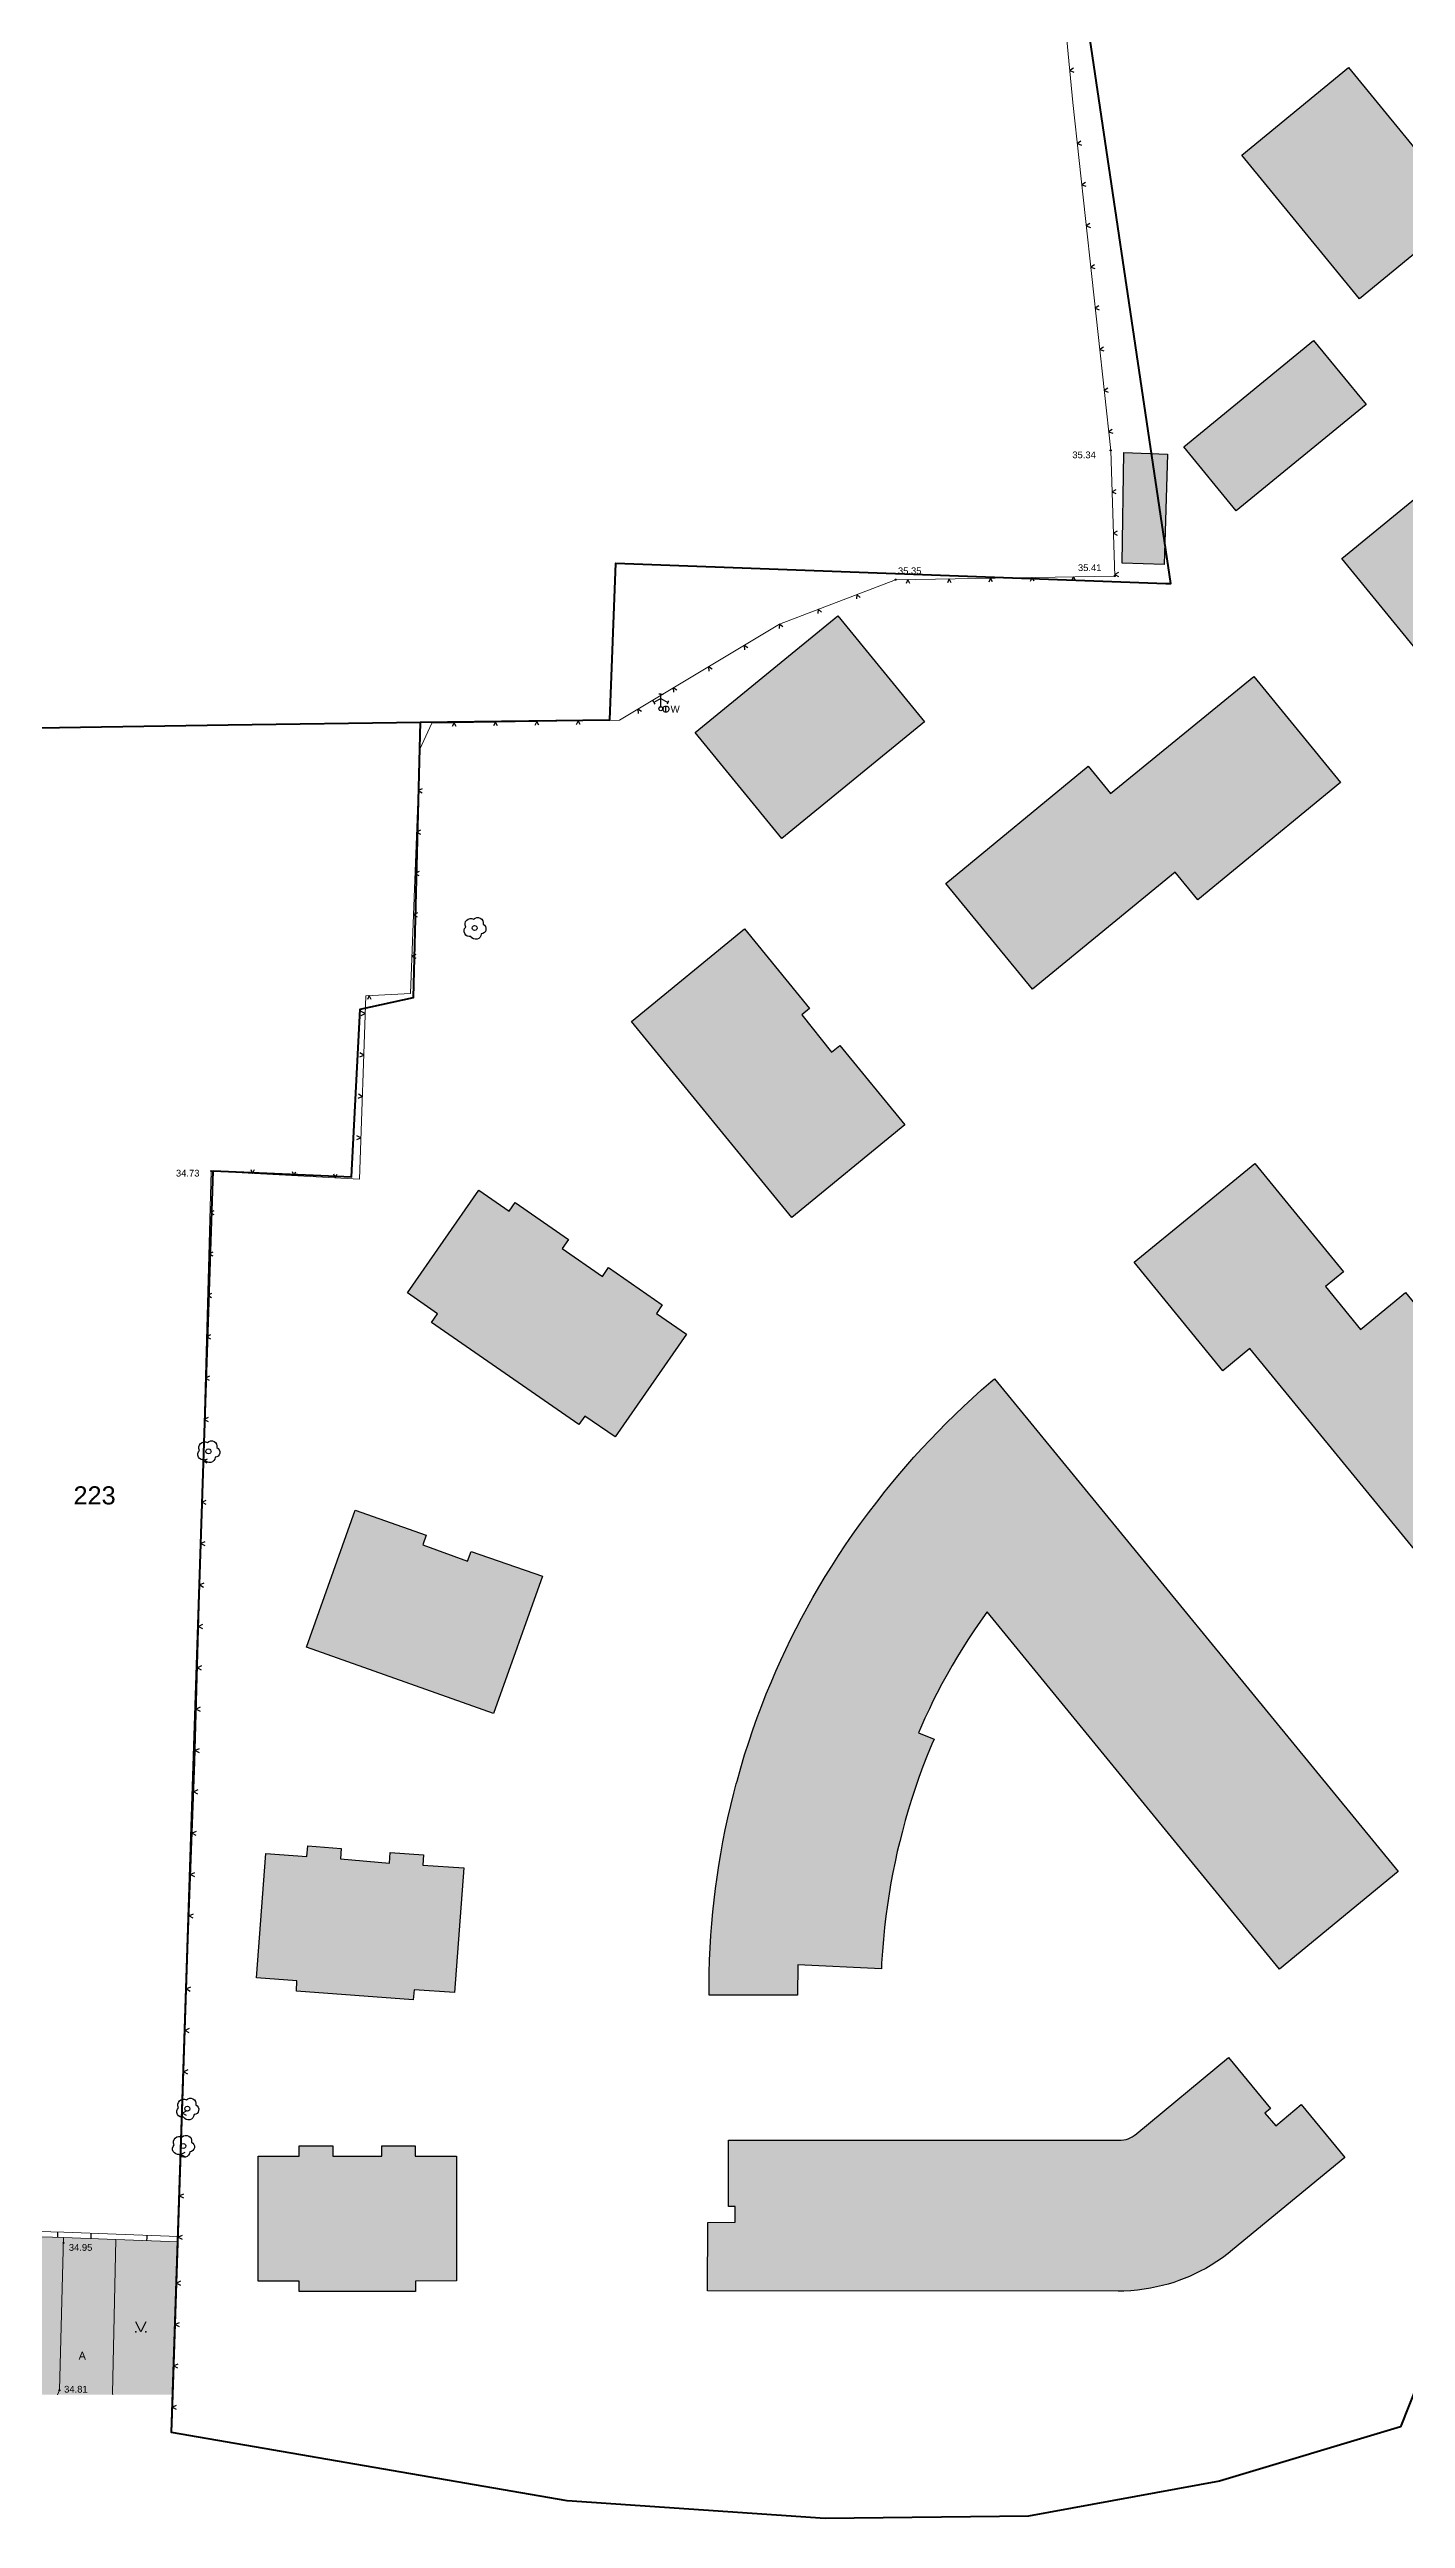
# Model space of a CAD drawing. Header units: metres. Extents: x 363857 to 365179, y 5807840 to 5809004.
# Drawn here: x 364402.5 to 364533.6, y 5807988 to 5808226.6 of the extents above; entities that cross this region are included whole.
import ezdxf

# ---------------------------------------------------------------- set-up
doc = ezdxf.new("R2010")
doc.units = ezdxf.units.M
doc.header["$LTSCALE"] = 0.5
doc.linetypes.add('LF11.26', pattern=[0])
doc.linetypes.add('LF11.35', pattern=[0])
doc.layers.get('0').update_dxf_attribs({"color": 1, "linetype": 'CONTINUOUS'})
for name, color, linetype in [('Flurstücksgrenze', 5, 'CONTINUOUS'), ('Stk.Befestigungsarten', 1, 'CONTINUOUS'), ('Stk.Bäume', 1, 'CONTINUOUS'), ('Stk.Einfriedungen', 1, 'CONTINUOUS'), ('Stk.Gebäude', 202, 'CONTINUOUS'), ('Stk.Geländehöhen', 1, 'CONTINUOUS'), ('Stk.Grünflächen', 1, 'CONTINUOUS'), ('Stk.Topografie allgemein', 1, 'CONTINUOUS'), ('Stk.Wasserversorgung', 1, 'CONTINUOUS')]:
    doc.layers.add(name, color=color, linetype=linetype)
doc.styles.add('Arial', font='Arial.ttf')
doc.styles.add('TA  11.0401.0000', font='Arial.ttf')

# ---------------------------------------------------------------- blocks, each defined once
blk = doc.blocks.new('S11..221', base_point=(0, -0.5))
at = {"color": 0, "lineweight": -2}
blk.add_lwpolyline([(0, -0.5), (0, 0), (0, 0.5)], dxfattribs=at)
blk = doc.blocks.new('S11..378')
at = {"color": 0, "lineweight": -2}
blk.add_lwpolyline([(-0.025, 0.05), (0, 0), (0.025, 0.05)], dxfattribs=at)
blk = doc.blocks.new('S11..146', base_point=(0, 0.25))
at = {"color": 0, "lineweight": -2}
blk.add_lwpolyline([(0.05, 0.35), (0, 0.25), (-0.05, 0.35)], dxfattribs=at)
for p in [(-0.05, 0.25), (0.05, 0.25)]:
    blk.add_point(p, dxfattribs=at)
blk = doc.blocks.new('Geländehöhe')
at = {"color": 0, "lineweight": -2}
for points in [[(0.0087, -0.005, -0.5773503), (-0.0087, -0.005, -0.5773503), (0, 0.01, -0.5773503)], [(0.0043, -0.0025, -0.5773503), (-0.0043, -0.0025, -0.5773503), (0, 0.005, -0.5773503)]]:
    blk.add_lwpolyline(points, format="xyb", close=True, dxfattribs=at)
blk = doc.blocks.new('S11..60')
at = {"color": 0, "lineweight": -2}
for points in [[(0.165, 0.075, -0.7675055), (0.13, -0.115, -0.7475991), (-0.075, -0.165, -0.7388858), (-0.175, 0.02, -0.7315501), (-0.02, 0.175, -0.7388858)], [(0.0433, -0.025, -0.5773503), (-0.0433, -0.025, -0.5773503), (0, 0.05, -0.5773503)]]:
    blk.add_lwpolyline(points, format="xyb", close=True, dxfattribs=at)
blk = doc.blocks.new('S11..320')
at = {"color": 0, "lineweight": -2}
for points in [[(0, 0.125), (-0.085, 0.075), (-0.095, 0.095)], [(-0.085, 0.075), (-0.075, 0.055)], [(0, 0.025), (0, 0.125), (0, 0.175), (-0.025, 0.175)], [(0, 0.175), (0.025, 0.175)], [(0, 0.125), (0.085, 0.075), (0.075, 0.055)], [(0.085, 0.075), (0.095, 0.095)]]:
    blk.add_lwpolyline(points, dxfattribs=at)
blk.add_lwpolyline([(0.0216, -0.0125, -0.5773503), (-0.0216, -0.0125, -0.5773503), (0, 0.025, -0.5773503)], format="xyb", close=True, dxfattribs=at)
blk = doc.blocks.new('Wasserschieber')
at = {"color": 0, "lineweight": -2}
blk.add_lwpolyline([(0.0346, -0.02, -0.5773503), (-0.0346, -0.02, -0.5773503), (0, 0.04, -0.5773503)], format="xyb", close=True, dxfattribs=at)
blk.add_lwpolyline([(0, -0.04), (0, 0.04)], dxfattribs=at)
at = {"color": 0, "lineweight": -2, "insert": (0.0605, -0.0445), "char_height": 0.09, "attachment_point": 7, "line_spacing_factor": 0.84, "style": 'Arial'}
blk.add_mtext('W', dxfattribs=at)

msp = doc.modelspace()

# ---------------------------------------------------------------- hatches: boundary and pattern name
at = {"layer": 'Stk.Befestigungsarten', "lineweight": 18}
msp.add_hatch(color=9, dxfattribs=at).paths.add_polyline_path([(364403.443, 5808000.435), (364403.8472, 5808015.199), (364408.9049, 5808015.0091), (364408.567, 5808000.111), (364408.5893, 5808000), (364403.2575, 5808000)], flags=0)
at = {"layer": 'Stk.Gebäude', "lineweight": 18, "true_color": 0xffffff}
for points in [[(364528.05, 5808224.854), (364539.436, 5808210.976), (364529.114, 5808202.517), (364517.736, 5808216.396)], [(364512.122, 5808188.21), (364524.667, 5808198.489), (364529.767, 5808192.31), (364517.178, 5808182.022)], [(364527.415, 5808177.438), (364555.03, 5808200.043), (364563.432, 5808189.808), (364535.79, 5808167.175)], [(364506.174, 5808176.956), (364506.315, 5808187.679), (364510.558, 5808187.519), (364510.218, 5808176.85)], [(364464.892, 5808160.612), (364478.684, 5808171.878), (364487.068, 5808161.632), (364473.283, 5808150.355)], [(364489.11, 5808146.034), (364502.891, 5808157.344), (364505.056, 5808154.72), (364518.885, 5808166.02), (364527.262, 5808155.782), (364513.491, 5808144.446), (364511.285, 5808147.123), (364497.497, 5808135.801)], [(364469.664, 5808141.636), (364475.955, 5808133.94), (364475.216, 5808133.322), (364478.082, 5808129.73), (364478.888, 5808130.372), (364485.175, 5808122.7), (364474.242, 5808113.738), (364458.747, 5808132.671)], [(364519.001, 5808118.95), (364527.557, 5808108.508), (364525.808, 5808107.084), (364529.2, 5808102.94), (364533.55, 5808106.5), (364568.421, 5808063.92), (364556.798, 5808054.389), (364518.52, 5808101.105), (364515.898, 5808098.932), (364507.344, 5808109.418)], [(364447.478, 5808115.184), (364452.649, 5808111.617), (364452.051, 5808110.744), (364455.926, 5808108.056), (364456.502, 5808108.915), (364461.717, 5808105.302), (364461.143, 5808104.486), (364464.062, 5808102.468), (364457.176, 5808092.54), (364454.24, 5808094.558), (364453.661, 5808093.733), (364439.413, 5808103.618), (364439.98, 5808104.439), (364437.079, 5808106.472), (364443.97, 5808116.404), (364446.898, 5808114.365)], [(364466.231, 5808038.593), (364466.2307, 5808039.5306), (364466.2479, 5808040.7652), (364466.2842, 5808041.9819), (364466.3389, 5808043.1804), (364466.4111, 5808044.3609), (364466.5001, 5808045.5232), (364466.605, 5808046.6675), (364466.7252, 5808047.7937), (364466.86, 5808048.9019), (364467.0108, 5808050.008), (364467.1803, 5808051.1278), (364467.369, 5808052.2613), (364467.5779, 5808053.4081), (364467.8075, 5808054.5683), (364468.0587, 5808055.7415), (364468.3322, 5808056.9276), (364468.6289, 5808058.1262), (364468.867, 5808059.033), (364468.9376, 5808059.2933), (364469.2977, 5808060.5692), (364469.6743, 5808061.8208), (364470.0664, 5808063.0483), (364470.4731, 5808064.2518), (364470.8934, 5808065.4315), (364471.3266, 5808066.5875), (364471.7717, 5808067.72), (364472.228, 5808068.8294), (364472.6947, 5808069.9158), (364473.1711, 5808070.9794), (364473.6563, 5808072.0206), (364474.1499, 5808073.0397), (364474.651, 5808074.037), (364475.1666, 5808075.0268), (364475.7043, 5808076.0233), (364476.2648, 5808077.026), (364476.8487, 5808078.0347), (364477.4567, 5808079.0487), (364478.0894, 5808080.0678), (364478.7475, 5808081.0914), (364479.4315, 5808082.1191), (364480.1423, 5808083.1501), (364480.8804, 5808084.1841), (364481.6465, 5808085.2202), (364482.4412, 5808086.258), (364483.2652, 5808087.2965), (364483.435, 5808087.506), (364483.718, 5808087.8557), (364484.4889, 5808088.7882), (364485.2629, 5808089.6957), (364486.0394, 5808090.5787), (364486.8178, 5808091.4376), (364487.5975, 5808092.2729), (364488.3781, 5808093.0851), (364489.1702, 5808093.8859), (364489.9855, 5808094.6866), (364490.8244, 5808095.4865), (364491.6873, 5808096.2852), (364492.5749, 5808097.082), (364493.4875, 5808097.8763), (364493.83, 5808098.168), (364532.852, 5808050.546), (364521.368, 5808041.119), (364493.108, 5808075.644), (364493.0936, 5808075.6241), (364492.4777, 5808074.7572), (364491.8865, 5808073.8938), (364491.3192, 5808073.0344), (364490.7753, 5808072.1797), (364490.254, 5808071.33), (364489.7466, 5808070.4718), (364489.2454, 5808069.5914), (364488.751, 5808068.6882), (364488.2642, 5808067.7618), (364487.7858, 5808066.812), (364487.775, 5808066.79), (364487.5298, 5808066.2864), (364487.1069, 5808065.3888), (364486.6988, 5808064.4845), (364486.475, 5808063.971), (364487.981, 5808063.342), (364487.7717, 5808062.8495), (364487.3286, 5808061.7666), (364486.912, 5808060.6928), (364486.521, 5808059.6285), (364486.1549, 5808058.5741), (364485.8126, 5808057.5302), (364485.4935, 5808056.4971), (364485.1967, 5808055.475), (364484.9214, 5808054.4643), (364484.6667, 5808053.4652), (364484.432, 5808052.478), (364484.2131, 5808051.4871), (364484.007, 5808050.4768), (364483.8145, 5808049.4471), (364483.6364, 5808048.3979), (364483.4734, 5808047.3289), (364483.3267, 5808046.2402), (364483.1969, 5808045.1316), (364483.0851, 5808044.0033), (364482.9922, 5808042.8552), (364482.9192, 5808041.6874), (364482.893, 5808041.153), (364474.804, 5808041.545), (364474.777, 5808038.596)], [(364432.032, 5808085.47), (364438.878, 5808083.054), (364438.556, 5808082.111), (364442.896, 5808080.546), (364443.244, 5808081.484), (364450.121, 5808079.085), (364445.385, 5808065.82), (364427.32, 5808072.222)], [(364430.597, 5808051.767), (364435.355, 5808051.372), (364435.415, 5808052.404), (364438.641, 5808052.173), (364438.565, 5808051.178), (364442.543, 5808050.906), (364441.633, 5808038.852), (364437.716, 5808039.132), (364437.642, 5808038.142), (364426.342, 5808038.985), (364426.403, 5808039.985), (364422.496, 5808040.276), (364423.406, 5808052.293), (364427.362, 5808052.016), (364427.446, 5808053.027), (364430.682, 5808052.764)], [(364505.778, 5808010.006), (364466.099, 5808010.034), (364466.128, 5808016.636), (364468.77, 5808016.676), (364468.754, 5808018.187), (364468.104, 5808018.188), (364468.124, 5808024.592), (364505.778, 5808024.61), (364505.8199, 5808024.6075), (364506.0818, 5808024.6083), (364506.3228, 5808024.6338), (364506.5422, 5808024.6784), (364506.7402, 5808024.7371), (364506.9326, 5808024.8122), (364507.1332, 5808024.9116), (364507.3391, 5808025.0392), (364507.5464, 5808025.1993), (364507.578, 5808025.227), (364516.45, 5808032.572), (364520.508, 5808027.666), (364519.944, 5808027.192), (364521.008, 5808025.979), (364523.478, 5808028.043), (364527.696, 5808022.924), (364516.842, 5808013.987), (364516.4193, 5808013.6491), (364515.873, 5808013.243), (364515.3277, 5808012.8694), (364514.785, 5808012.5267), (364514.2465, 5808012.2134), (364513.7135, 5808011.9279), (364513.187, 5808011.6687), (364512.6681, 5808011.4343), (364512.1577, 5808011.2233), (364511.6563, 5808011.0341), (364511.1493, 5808010.8605), (364510.6214, 5808010.6979), (364510.0722, 5808010.5479), (364509.5013, 5808010.4123), (364508.9085, 5808010.2927), (364508.2938, 5808010.191), (364507.6572, 5808010.1094), (364506.9988, 5808010.05), (364506.3191, 5808010.0149)], [(364429.866, 5808023.067), (364434.602, 5808023.066), (364434.611, 5808024.049), (364437.835, 5808024.056), (364437.84, 5808023.058), (364441.822, 5808023.06), (364441.826, 5808010.992), (364437.844, 5808010.983), (364437.844, 5808009.976), (364426.609, 5808009.965), (364426.606, 5808010.986), (364422.638, 5808010.966), (364422.648, 5808023.042), (364426.609, 5808023.044), (364426.61, 5808024.052), (364429.858, 5808024.059)]]:
    msp.add_hatch(color=7, dxfattribs=at).paths.add_polyline_path(points, flags=0)
at = {"layer": 'Stk.Gebäude', "lineweight": 18, "true_color": 0xb3b3b3}
for points in [[(364528.05, 5808224.854), (364539.436, 5808210.976), (364529.114, 5808202.517), (364517.736, 5808216.396)], [(364527.415, 5808177.438), (364555.03, 5808200.043), (364563.432, 5808189.808), (364535.79, 5808167.175)], [(364464.892, 5808160.612), (364478.684, 5808171.878), (364487.068, 5808161.632), (364473.283, 5808150.355)], [(364489.11, 5808146.034), (364502.891, 5808157.344), (364505.056, 5808154.72), (364518.885, 5808166.02), (364527.262, 5808155.782), (364513.491, 5808144.446), (364511.285, 5808147.123), (364497.497, 5808135.801)], [(364469.664, 5808141.636), (364475.955, 5808133.94), (364475.216, 5808133.322), (364478.082, 5808129.73), (364478.888, 5808130.372), (364485.175, 5808122.7), (364474.242, 5808113.738), (364458.747, 5808132.671)], [(364519.001, 5808118.95), (364527.557, 5808108.508), (364525.808, 5808107.084), (364529.2, 5808102.94), (364533.55, 5808106.5), (364568.421, 5808063.92), (364556.798, 5808054.389), (364518.52, 5808101.105), (364515.898, 5808098.932), (364507.344, 5808109.418)], [(364447.478, 5808115.184), (364452.649, 5808111.617), (364452.051, 5808110.744), (364455.926, 5808108.056), (364456.502, 5808108.915), (364461.717, 5808105.302), (364461.143, 5808104.486), (364464.062, 5808102.468), (364457.176, 5808092.54), (364454.24, 5808094.558), (364453.661, 5808093.733), (364439.413, 5808103.618), (364439.98, 5808104.439), (364437.079, 5808106.472), (364443.97, 5808116.404), (364446.898, 5808114.365)], [(364466.231, 5808038.593), (364466.2307, 5808039.5306), (364466.2479, 5808040.7652), (364466.2842, 5808041.9819), (364466.3389, 5808043.1804), (364466.4111, 5808044.3609), (364466.5001, 5808045.5232), (364466.605, 5808046.6675), (364466.7252, 5808047.7937), (364466.86, 5808048.9019), (364467.0108, 5808050.008), (364467.1803, 5808051.1278), (364467.369, 5808052.2613), (364467.5779, 5808053.4081), (364467.8075, 5808054.5683), (364468.0587, 5808055.7415), (364468.3322, 5808056.9276), (364468.6289, 5808058.1262), (364468.867, 5808059.033), (364468.9376, 5808059.2933), (364469.2977, 5808060.5692), (364469.6743, 5808061.8208), (364470.0664, 5808063.0483), (364470.4731, 5808064.2518), (364470.8934, 5808065.4315), (364471.3266, 5808066.5875), (364471.7717, 5808067.72), (364472.228, 5808068.8294), (364472.6947, 5808069.9158), (364473.1711, 5808070.9794), (364473.6563, 5808072.0206), (364474.1499, 5808073.0397), (364474.651, 5808074.037), (364475.1666, 5808075.0268), (364475.7043, 5808076.0233), (364476.2648, 5808077.026), (364476.8487, 5808078.0347), (364477.4567, 5808079.0487), (364478.0894, 5808080.0678), (364478.7475, 5808081.0914), (364479.4315, 5808082.1191), (364480.1423, 5808083.1501), (364480.8804, 5808084.1841), (364481.6465, 5808085.2202), (364482.4412, 5808086.258), (364483.2652, 5808087.2965), (364483.435, 5808087.506), (364483.718, 5808087.8557), (364484.4889, 5808088.7882), (364485.2629, 5808089.6957), (364486.0394, 5808090.5787), (364486.8178, 5808091.4376), (364487.5975, 5808092.2729), (364488.3781, 5808093.0851), (364489.1702, 5808093.8859), (364489.9855, 5808094.6866), (364490.8244, 5808095.4865), (364491.6873, 5808096.2852), (364492.5749, 5808097.082), (364493.4875, 5808097.8763), (364493.83, 5808098.168), (364532.852, 5808050.546), (364521.368, 5808041.119), (364493.108, 5808075.644), (364493.0936, 5808075.6241), (364492.4777, 5808074.7572), (364491.8865, 5808073.8938), (364491.3192, 5808073.0344), (364490.7753, 5808072.1797), (364490.254, 5808071.33), (364489.7466, 5808070.4718), (364489.2454, 5808069.5914), (364488.751, 5808068.6882), (364488.2642, 5808067.7618), (364487.7858, 5808066.812), (364487.775, 5808066.79), (364487.5298, 5808066.2864), (364487.1069, 5808065.3888), (364486.6988, 5808064.4845), (364486.475, 5808063.971), (364487.981, 5808063.342), (364487.7717, 5808062.8495), (364487.3286, 5808061.7666), (364486.912, 5808060.6928), (364486.521, 5808059.6285), (364486.1549, 5808058.5741), (364485.8126, 5808057.5302), (364485.4935, 5808056.4971), (364485.1967, 5808055.475), (364484.9214, 5808054.4643), (364484.6667, 5808053.4652), (364484.432, 5808052.478), (364484.2131, 5808051.4871), (364484.007, 5808050.4768), (364483.8145, 5808049.4471), (364483.6364, 5808048.3979), (364483.4734, 5808047.3289), (364483.3267, 5808046.2402), (364483.1969, 5808045.1316), (364483.0851, 5808044.0033), (364482.9922, 5808042.8552), (364482.9192, 5808041.6874), (364482.893, 5808041.153), (364474.804, 5808041.545), (364474.777, 5808038.596)], [(364432.032, 5808085.47), (364438.878, 5808083.054), (364438.556, 5808082.111), (364442.896, 5808080.546), (364443.244, 5808081.484), (364450.121, 5808079.085), (364445.385, 5808065.82), (364427.32, 5808072.222)], [(364430.597, 5808051.767), (364435.355, 5808051.372), (364435.415, 5808052.404), (364438.641, 5808052.173), (364438.565, 5808051.178), (364442.543, 5808050.906), (364441.633, 5808038.852), (364437.716, 5808039.132), (364437.642, 5808038.142), (364426.342, 5808038.985), (364426.403, 5808039.985), (364422.496, 5808040.276), (364423.406, 5808052.293), (364427.362, 5808052.016), (364427.446, 5808053.027), (364430.682, 5808052.764)], [(364505.778, 5808010.006), (364466.099, 5808010.034), (364466.128, 5808016.636), (364468.77, 5808016.676), (364468.754, 5808018.187), (364468.104, 5808018.188), (364468.124, 5808024.592), (364505.778, 5808024.61), (364505.8199, 5808024.6075), (364506.0818, 5808024.6083), (364506.3228, 5808024.6338), (364506.5422, 5808024.6784), (364506.7402, 5808024.7371), (364506.9326, 5808024.8122), (364507.1332, 5808024.9116), (364507.3391, 5808025.0392), (364507.5464, 5808025.1993), (364507.578, 5808025.227), (364516.45, 5808032.572), (364520.508, 5808027.666), (364519.944, 5808027.192), (364521.008, 5808025.979), (364523.478, 5808028.043), (364527.696, 5808022.924), (364516.842, 5808013.987), (364516.4193, 5808013.6491), (364515.873, 5808013.243), (364515.3277, 5808012.8694), (364514.785, 5808012.5267), (364514.2465, 5808012.2134), (364513.7135, 5808011.9279), (364513.187, 5808011.6687), (364512.6681, 5808011.4343), (364512.1577, 5808011.2233), (364511.6563, 5808011.0341), (364511.1493, 5808010.8605), (364510.6214, 5808010.6979), (364510.0722, 5808010.5479), (364509.5013, 5808010.4123), (364508.9085, 5808010.2927), (364508.2938, 5808010.191), (364507.6572, 5808010.1094), (364506.9988, 5808010.05), (364506.3191, 5808010.0149)], [(364429.866, 5808023.067), (364434.602, 5808023.066), (364434.611, 5808024.049), (364437.835, 5808024.056), (364437.84, 5808023.058), (364441.822, 5808023.06), (364441.826, 5808010.992), (364437.844, 5808010.983), (364437.844, 5808009.976), (364426.609, 5808009.965), (364426.606, 5808010.986), (364422.638, 5808010.966), (364422.648, 5808023.042), (364426.609, 5808023.044), (364426.61, 5808024.052), (364429.858, 5808024.059)]]:
    msp.add_hatch(color=253, dxfattribs=at).paths.add_polyline_path(points, flags=0)
at = {"layer": 'Stk.Gebäude', "lineweight": 18, "true_color": 0xcccccc}
for points in [[(364512.122, 5808188.21), (364524.667, 5808198.489), (364529.767, 5808192.31), (364517.178, 5808182.022)], [(364506.174, 5808176.956), (364506.315, 5808187.679), (364510.558, 5808187.519), (364510.218, 5808176.85)]]:
    msp.add_hatch(color=254, dxfattribs=at).paths.add_polyline_path(points, flags=0)
at = {"layer": 'Stk.Grünflächen', "lineweight": 18, "true_color": 0xe0ffd9}
for points in [[(364364.2948, 5808016.3259), (364403.8472, 5808015.199), (364403.443, 5808000.435), (364403.2575, 5808000), (364386.6185, 5808000), (364379.3545, 5808002.1852), (364366.8482, 5808005.8354), (364343.652, 5808011.9907), (364342.7427, 5808016.8175)], [(364408.5893, 5808000), (364408.567, 5808000.111), (364408.9049, 5808015.0091), (364414.9058, 5808014.7837), (364414.8935, 5808014.4147), (364414.3965, 5808000)]]:
    msp.add_hatch(color=254, dxfattribs=at).paths.add_polyline_path(points, flags=0)

# ---------------------------------------------------------------- linework, layer by layer
at = {"layer": 'Flurstücksgrenze', "color": 7, "linetype": 'Continuous', "lineweight": 40}
for p, q in [((364372.987, 5808160.622), (364419.746, 5808161.358)), ((364419.746, 5808161.358), (364438.352, 5808161.594))]:
    msp.add_line(p, q, dxfattribs=at)
for points in [[(364414.27, 5807996.344), (364417.152, 5808083.186), (364418.316, 5808118.266), (364431.662, 5808117.689), (364432.509, 5808133.884), (364437.676, 5808134.993), (364438.352, 5808161.594), (364456.636, 5808161.827), (364457.211, 5808176.971), (364510.391, 5808175.017), (364510.864, 5808175), (364501.24, 5808239.91)], [(364414.3913, 5808000), (364417.152, 5808083.186), (364418.316, 5808118.266), (364431.662, 5808117.689), (364432.509, 5808133.884), (364437.676, 5808134.993), (364438.352, 5808161.594), (364456.636, 5808161.827), (364457.211, 5808176.971), (364510.391, 5808175.017), (364510.864, 5808175), (364501.24, 5808239.91)], [(364749.422, 5808182.229), (364672.155, 5808121.079), (364631.169, 5808088.601), (364594.408, 5808058.752), (364551.849, 5808024.208), (364546.292, 5808036.157), (364535.804, 5808035.578), (364536.005, 5808033.297), (364536.226, 5808030.777), (364537.535, 5808015.867), (364538.088, 5808009.562), (364533.062, 5807996.915), (364515.592, 5807991.657), (364497.124, 5807988.278), (364477.474, 5807988.032), (364452.528, 5807989.749), (364414.27, 5807996.344), (364414.3913, 5808000)]]:
    msp.add_lwpolyline(points, dxfattribs=at)
at = {"layer": 'Stk.Einfriedungen', "color": 7, "linetype": 'LF11.26', "lineweight": 18}
for p, q in [((364498.07, 5808256.434, 35.802), (364501.404, 5808221.483, 35.441)), ((364501.404, 5808221.483, 35.441), (364505.059, 5808187.863, 35.338)), ((364505.059, 5808187.863, 35.338), (364505.453, 5808175.726, 35.41)), ((364484.267, 5808175.372, 35.348), (364473.056, 5808171.087, 35.25)), ((364505.453, 5808175.726, 35.41), (364484.267, 5808175.372, 35.348)), ((364473.056, 5808171.087, 35.25), (364457.587, 5808161.803, 35.13)), ((364439.451, 5808161.522, 35.18), (364438.277, 5808158.988, 35.237)), ((364457.587, 5808161.803, 35.13), (364439.451, 5808161.522, 35.18)), ((364438.277, 5808158.988, 35.237), (364437.375, 5808135.396, 34.882)), ((364432.432, 5808117.456, 34.684), (364433.049, 5808135.174, 34.935)), ((364437.375, 5808135.396, 34.882), (364433.049, 5808135.174, 34.935)), ((364418.106, 5808118.226, 34.729), (364416.5323, 5808061.1401)), ((364418.106, 5808118.226, 34.729), (364432.432, 5808117.456, 34.684)), ((364416.5323, 5808061.1401), (364415.857, 5808043.205, 34.822)), ((364415.857, 5808043.205, 34.822), (364414.9058, 5808014.7837))]:
    msp.add_line(p, q, dxfattribs=at)
at = {"layer": 'Stk.Einfriedungen', "color": 7, "linetype": 'LF11.35', "lineweight": 18}
for p, q in [((364364.2948, 5808016.3259, 36.492), (364403.8472, 5808015.199)), ((364403.8472, 5808015.199), (364408.9049, 5808015.0091)), ((364408.9049, 5808015.0091), (364414.9058, 5808014.7837))]:
    msp.add_line(p, q, dxfattribs=at)
at = {"layer": 'Stk.Einfriedungen', "color": 7, "linetype": 'Continuous', "lineweight": 18}
for p, q in [((364364.309, 5808016.8257, 36.492), (364403.8637, 5808015.6987)), ((364403.8637, 5808015.6987), (364408.9237, 5808015.5087)), ((364408.9237, 5808015.5088), (364414.9246, 5808015.2834))]:
    msp.add_line(p, q, dxfattribs=at)
at = {"layer": 'Stk.Einfriedungen', "color": 7, "linetype": 'LF11.26', "lineweight": 18}
msp.add_lwpolyline([(364414.9058, 5808014.7837), (364414.8935, 5808014.4147), (364414.3965, 5808000)], dxfattribs=at)
at = {"layer": 'Stk.Gebäude', "color": 7, "linetype": 'Continuous', "lineweight": 25}
for points in [[(364528.05, 5808224.854), (364539.436, 5808210.976), (364529.114, 5808202.517), (364517.736, 5808216.396), (364528.05, 5808224.854)], [(364512.122, 5808188.21), (364524.667, 5808198.489), (364529.767, 5808192.31), (364517.178, 5808182.022), (364512.122, 5808188.21)], [(364527.415, 5808177.438), (364555.03, 5808200.043), (364563.432, 5808189.808), (364535.79, 5808167.175), (364527.415, 5808177.438)], [(364506.174, 5808176.956), (364506.315, 5808187.679), (364510.558, 5808187.519), (364510.218, 5808176.85), (364506.174, 5808176.956)], [(364464.892, 5808160.612), (364478.684, 5808171.878), (364487.068, 5808161.632), (364473.283, 5808150.355), (364464.892, 5808160.612)], [(364489.11, 5808146.034), (364502.891, 5808157.344), (364505.056, 5808154.72), (364518.885, 5808166.02), (364527.262, 5808155.782), (364513.491, 5808144.446), (364511.285, 5808147.123), (364497.497, 5808135.801), (364489.11, 5808146.034)], [(364469.664, 5808141.636), (364475.955, 5808133.94), (364475.216, 5808133.322), (364478.082, 5808129.73), (364478.888, 5808130.372), (364485.175, 5808122.7), (364474.242, 5808113.738), (364458.747, 5808132.671), (364469.664, 5808141.636)], [(364519.001, 5808118.95), (364527.557, 5808108.508), (364525.808, 5808107.084), (364529.2, 5808102.94), (364533.55, 5808106.5), (364568.421, 5808063.92), (364556.798, 5808054.389), (364518.52, 5808101.105), (364515.898, 5808098.932), (364507.344, 5808109.418), (364519.001, 5808118.95)], [(364447.478, 5808115.184), (364452.649, 5808111.617), (364452.051, 5808110.744), (364455.926, 5808108.056), (364456.502, 5808108.915), (364461.717, 5808105.302), (364461.143, 5808104.486), (364464.062, 5808102.468), (364457.176, 5808092.54), (364454.24, 5808094.558), (364453.661, 5808093.733), (364439.413, 5808103.618), (364439.98, 5808104.439), (364437.079, 5808106.472), (364443.97, 5808116.404), (364446.898, 5808114.365), (364447.478, 5808115.184)], [(364466.231, 5808038.593), (364466.2307, 5808039.5306), (364466.2479, 5808040.7652), (364466.2842, 5808041.9819), (364466.3389, 5808043.1804), (364466.4111, 5808044.3609), (364466.5001, 5808045.5232), (364466.605, 5808046.6675), (364466.7252, 5808047.7937), (364466.86, 5808048.9019), (364467.0108, 5808050.008), (364467.1803, 5808051.1278), (364467.369, 5808052.2613), (364467.5779, 5808053.4081), (364467.8075, 5808054.5683), (364468.0587, 5808055.7415), (364468.3322, 5808056.9276), (364468.6289, 5808058.1262), (364468.867, 5808059.033), (364468.9376, 5808059.2933), (364469.2977, 5808060.5692), (364469.6743, 5808061.8208), (364470.0664, 5808063.0483), (364470.4731, 5808064.2518), (364470.8934, 5808065.4315), (364471.3266, 5808066.5875), (364471.7717, 5808067.72), (364472.228, 5808068.8294), (364472.6947, 5808069.9158), (364473.1711, 5808070.9794), (364473.6563, 5808072.0206), (364474.1499, 5808073.0397), (364474.651, 5808074.037), (364475.1666, 5808075.0268), (364475.7043, 5808076.0233), (364476.2648, 5808077.026), (364476.8487, 5808078.0347), (364477.4567, 5808079.0487), (364478.0894, 5808080.0678), (364478.7475, 5808081.0914), (364479.4315, 5808082.1191), (364480.1423, 5808083.1501), (364480.8804, 5808084.1841), (364481.6465, 5808085.2202), (364482.4412, 5808086.258), (364483.2652, 5808087.2965), (364483.435, 5808087.506), (364483.718, 5808087.8557), (364484.4889, 5808088.7882), (364485.2629, 5808089.6957), (364486.0394, 5808090.5787), (364486.8178, 5808091.4376), (364487.5975, 5808092.2729), (364488.3781, 5808093.0851), (364489.1702, 5808093.8859), (364489.9855, 5808094.6866), (364490.8244, 5808095.4865), (364491.6873, 5808096.2852), (364492.5749, 5808097.082), (364493.4875, 5808097.8763), (364493.83, 5808098.168), (364532.852, 5808050.546), (364521.368, 5808041.119), (364493.108, 5808075.644), (364493.0936, 5808075.6241), (364492.4777, 5808074.7572), (364491.8865, 5808073.8938), (364491.3192, 5808073.0344), (364490.7753, 5808072.1797), (364490.254, 5808071.33), (364489.7466, 5808070.4718), (364489.2454, 5808069.5914), (364488.751, 5808068.6882), (364488.2642, 5808067.7618), (364487.7858, 5808066.812), (364487.775, 5808066.79), (364487.5298, 5808066.2864), (364487.1069, 5808065.3888), (364486.6988, 5808064.4845), (364486.475, 5808063.971), (364487.981, 5808063.342), (364487.7717, 5808062.8495), (364487.3286, 5808061.7666), (364486.912, 5808060.6928), (364486.521, 5808059.6285), (364486.1549, 5808058.5741), (364485.8126, 5808057.5302), (364485.4935, 5808056.4971), (364485.1967, 5808055.475), (364484.9214, 5808054.4643), (364484.6667, 5808053.4652), (364484.432, 5808052.478), (364484.2131, 5808051.4871), (364484.007, 5808050.4768), (364483.8145, 5808049.4471), (364483.6364, 5808048.3979), (364483.4734, 5808047.3289), (364483.3267, 5808046.2402), (364483.1969, 5808045.1316), (364483.0851, 5808044.0033), (364482.9922, 5808042.8552), (364482.9192, 5808041.6874), (364482.893, 5808041.153), (364474.804, 5808041.545), (364474.777, 5808038.596), (364466.231, 5808038.593)], [(364432.032, 5808085.47), (364438.878, 5808083.054), (364438.556, 5808082.111), (364442.896, 5808080.546), (364443.244, 5808081.484), (364450.121, 5808079.085), (364445.385, 5808065.82), (364427.32, 5808072.222), (364432.032, 5808085.47)], [(364430.597, 5808051.767), (364435.355, 5808051.372), (364435.415, 5808052.404), (364438.641, 5808052.173), (364438.565, 5808051.178), (364442.543, 5808050.906), (364441.633, 5808038.852), (364437.716, 5808039.132), (364437.642, 5808038.142), (364426.342, 5808038.985), (364426.403, 5808039.985), (364422.496, 5808040.276), (364423.406, 5808052.293), (364427.362, 5808052.016), (364427.446, 5808053.027), (364430.682, 5808052.764), (364430.597, 5808051.767)], [(364505.778, 5808010.006), (364466.099, 5808010.034), (364466.128, 5808016.636), (364468.77, 5808016.676), (364468.754, 5808018.187), (364468.104, 5808018.188), (364468.124, 5808024.592), (364505.778, 5808024.61), (364505.8199, 5808024.6075), (364506.0818, 5808024.6083), (364506.3228, 5808024.6338), (364506.5422, 5808024.6784), (364506.7402, 5808024.7371), (364506.9326, 5808024.8122), (364507.1332, 5808024.9116), (364507.3391, 5808025.0392), (364507.5464, 5808025.1993), (364507.578, 5808025.227), (364516.45, 5808032.572), (364520.508, 5808027.666), (364519.944, 5808027.192), (364521.008, 5808025.979), (364523.478, 5808028.043), (364527.696, 5808022.924), (364516.842, 5808013.987), (364516.4193, 5808013.6491), (364515.873, 5808013.243), (364515.3277, 5808012.8694), (364514.785, 5808012.5267), (364514.2465, 5808012.2134), (364513.7135, 5808011.9279), (364513.187, 5808011.6687), (364512.6681, 5808011.4343), (364512.1577, 5808011.2233), (364511.6563, 5808011.0341), (364511.1493, 5808010.8605), (364510.6214, 5808010.6979), (364510.0722, 5808010.5479), (364509.5013, 5808010.4123), (364508.9085, 5808010.2927), (364508.2938, 5808010.191), (364507.6572, 5808010.1094), (364506.9988, 5808010.05), (364506.3191, 5808010.0149), (364505.778, 5808010.006)], [(364429.866, 5808023.067), (364434.602, 5808023.066), (364434.611, 5808024.049), (364437.835, 5808024.056), (364437.84, 5808023.058), (364441.822, 5808023.06), (364441.826, 5808010.992), (364437.844, 5808010.983), (364437.844, 5808009.976), (364426.609, 5808009.965), (364426.606, 5808010.986), (364422.638, 5808010.966), (364422.648, 5808023.042), (364426.609, 5808023.044), (364426.61, 5808024.052), (364429.858, 5808024.059), (364429.866, 5808023.067)]]:
    msp.add_lwpolyline(points, close=True, dxfattribs=at)
at = {"layer": 'Stk.Topografie allgemein', "color": 7, "linetype": 'Continuous', "lineweight": 9}
for p, q in [((364403.443, 5808000.435, 34.812), (364403.8472, 5808015.199)), ((364403.2575, 5808000, 34.813), (364403.443, 5808000.435, 34.812))]:
    msp.add_line(p, q, dxfattribs=at)
msp.add_lwpolyline([(364408.5893, 5808000), (364408.567, 5808000.111), (364408.9049, 5808015.0091)], dxfattribs=at)

# ---------------------------------------------------------------- block references
at = {"layer": 'Stk.Bäume', "color": 7, "xscale": 4.95, "yscale": 4.95}
for p in [(364443.578, 5808141.716, 34.93), (364417.845, 5808091.146, 34.926), (364415.808, 5808027.634, 34.81), (364415.398, 5808024.039, 34.809)]:
    msp.add_blockref('S11..60', p, dxfattribs=at)
at = {"layer": 'Stk.Einfriedungen', "color": 7}
for name, p, xscale, yscale, rotation in [('S11..378', (364501.1087, 5808224.5786, 35.473), 7.5, 7.5, 275.4490000000001), ('S11..378', (364501.8363, 5808217.5064, 35.429), 7.5, 7.5, 276.205), ('S11..378', (364502.2686, 5808213.5299, 35.417), 7.5, 7.5, 276.205), ('S11..378', (364502.7009, 5808209.5533, 35.404), 7.5, 7.5, 276.205), ('S11..378', (364503.1332, 5808205.5767, 35.392), 7.5, 7.5, 276.205), ('S11..378', (364503.5656, 5808201.6002, 35.38), 7.5, 7.5, 276.205), ('S11..378', (364503.9979, 5808197.6236, 35.368), 7.5, 7.5, 276.205), ('S11..378', (364504.4302, 5808193.647, 35.356), 7.5, 7.5, 276.205), ('S11..378', (364504.8625, 5808189.6704, 35.344), 7.5, 7.5, 276.205), ('S11..378', (364505.1888, 5808183.8651, 35.362), 7.5, 7.5, 271.859), ('S11..378', (364505.3186, 5808179.8672, 35.385), 7.5, 7.5, 271.859), ('S11..378', (364485.4558, 5808175.3919, 35.351), 7.5, 7.5, 180.957), ('S11..378', (364489.4552, 5808175.4587, 35.363), 7.5, 7.5, 180.957), ('S11..378', (364493.4547, 5808175.5255, 35.375), 7.5, 7.5, 180.957), ('S11..378', (364497.4541, 5808175.5923, 35.387), 7.5, 7.5, 180.957), ('S11..378', (364501.4536, 5808175.6592, 35.398), 7.5, 7.5, 180.957), ('S11..378', (364505.4484, 5808175.8693, 35.409), 7.5, 7.5, 271.859), ('S11..378', (364476.7942, 5808172.5158, 35.283), 7.5, 7.5, 200.918), ('S11..378', (364480.5306, 5808173.9439, 35.315), 7.5, 7.5, 200.918), ('S11..378', (364473.0579, 5808171.0877, 35.25), 7.5, 7.5, 200.918), ('S11..378', (364469.6263, 5808169.0286, 35.223), 7.5, 7.5, 210.971), ('S11..378', (364462.7668, 5808164.9118, 35.17), 7.5, 7.5, 210.971), ('S11..378', (364466.1966, 5808166.9702, 35.197), 7.5, 7.5, 210.971), ('S11..378', (364459.3371, 5808162.8534, 35.144), 7.5, 7.5, 210.971), ('S11..378', (364441.5889, 5808161.5551, 35.174), 7.5, 7.5, 180.888), ('S11..378', (364445.5884, 5808161.6171, 35.163), 7.5, 7.5, 180.888), ('S11..378', (364449.588, 5808161.6791, 35.152), 7.5, 7.5, 180.888), ('S11..378', (364453.5875, 5808161.741, 35.141), 7.5, 7.5, 180.888), ('S11..378', (364438.1242, 5808154.9909, 35.177), 7.5, 7.5, 267.8100000000001), ('S11..378', (364437.9714, 5808150.9938, 35.117), 7.5, 7.5, 267.8100000000001), ('S11..378', (364437.8185, 5808146.9968, 35.057), 7.5, 7.5, 267.8100000000001), ('S11..378', (364437.6657, 5808142.9997, 34.996), 7.5, 7.5, 267.8100000000001), ('S11..378', (364437.5129, 5808139.0026, 34.936), 7.5, 7.5, 267.8100000000001), ('S11..378', (364433.3803, 5808135.191, 34.931), 7.5, 7.5, 182.938), ('S11..378', (364432.9888, 5808133.4463, 34.911), 7.5, 7.5, 88.006), ('S11..378', (364432.8496, 5808129.4487, 34.854), 7.5, 7.5, 88.006), ('S11..378', (364432.7104, 5808125.4512, 34.797), 7.5, 7.5, 88.006), ('S11..378', (364432.5712, 5808121.4536, 34.741), 7.5, 7.5, 88.006), ('S11..378', (364422.1002, 5808118.0113, 34.716), 7.5, 7.5, 356.923), ('S11..378', (364426.0945, 5808117.7966, 34.704), 7.5, 7.5, 356.923), ('S11..378', (364430.0887, 5808117.582, 34.691), 7.5, 7.5, 356.923), ('S11..378', (364417.9958, 5808114.2275), 7.5, 7.5, 268.421), ('S11..378', (364417.8855, 5808110.229), 7.5, 7.5, 268.421), ('S11..378', (364417.7753, 5808106.2306), 7.5, 7.5, 268.421), ('S11..378', (364417.6651, 5808102.2321), 7.5, 7.5, 268.421), ('S11..378', (364417.5549, 5808098.2336), 7.5, 7.5, 268.421), ('S11..378', (364417.4446, 5808094.2351), 7.5, 7.5, 268.421), ('S11..378', (364417.3344, 5808090.2366), 7.5, 7.5, 268.421), ('S11..378', (364417.2242, 5808086.2382), 7.5, 7.5, 268.421), ('S11..378', (364417.114, 5808082.2397), 7.5, 7.5, 268.421), ('S11..378', (364417.0037, 5808078.2412), 7.5, 7.5, 268.421), ('S11..378', (364416.8935, 5808074.2427), 7.5, 7.5, 268.421), ('S11..378', (364416.7833, 5808070.2442), 7.5, 7.5, 268.421), ('S11..378', (364416.673, 5808066.2457), 7.5, 7.5, 268.421), ('S11..378', (364416.5628, 5808062.2473), 7.5, 7.5, 268.421), ('S11..378', (364416.4239, 5808058.2603), 7.5, 7.5, 267.8440000000001), ('S11..378', (364416.2734, 5808054.2632), 7.5, 7.5, 267.8440000000001), ('S11..378', (364416.1229, 5808050.266), 7.5, 7.5, 267.8440000000001), ('S11..378', (364415.9724, 5808046.2688), 7.5, 7.5, 267.8440000000001), ('S11..378', (364415.7232, 5808039.2072), 7.5, 7.5, 268.083), ('S11..378', (364415.5894, 5808035.2095), 7.5, 7.5, 268.083), ('S11..378', (364415.4556, 5808031.2117), 7.5, 7.5, 268.083), ('S11..378', (364415.3218, 5808027.214), 7.5, 7.5, 268.083), ('S11..378', (364415.188, 5808023.2162), 7.5, 7.5, 268.083), ('S11..378', (364415.0542, 5808019.2184), 7.5, 7.5, 268.083), ('S11..221', (364403.279, 5808015.2152), 0.5, 0.5, 358.368), ('S11..221', (364406.493, 5808015.0997), 0.5, 0.5, 357.8500000000001), ('S11..221', (364411.9028, 5808014.8965), 0.5, 0.5, 357.849), ('S11..221', (364414.9007, 5808014.7839), 0.5, 0.5, 357.849), ('S11..378', (364414.9204, 5808015.2207), 7.5, 7.5, 268.083), ('S11..378', (364414.7684, 5808010.7861), 7.5, 7.5, 268.025), ('S11..378', (364414.6306, 5808006.7884), 7.5, 7.5, 268.025), ('S11..378', (364414.4927, 5808002.7908), 7.5, 7.5, 268.025), ('S11..378', (364414.3549, 5807998.7932), 7.5, 7.5, 268.025)]:
    msp.add_blockref(name, p, dxfattribs=dict(at, xscale=xscale, yscale=yscale, rotation=rotation))
at = {"layer": 'Stk.Geländehöhen', "color": 7, "xscale": 5, "yscale": 5}
for p in [(364505.059, 5808187.863, 35.338), (364484.267, 5808175.372, 35.348), (364505.453, 5808175.726, 35.41), (364418.106, 5808118.226, 34.729), (364403.833, 5808014.681, 34.947), (364403.443, 5808000.435, 34.812)]:
    msp.add_blockref('Geländehöhe', p, dxfattribs=at)
at = {"layer": 'Stk.Grünflächen', "color": 7, "xscale": 9.53, "yscale": 9.53}
msp.add_blockref('S11..146', (364411.3083, 5808006.0771), dxfattribs=at)
at = {"layer": 'Stk.Wasserversorgung', "color": 7}
for name, p, xscale, yscale in [('S11..320', (364461.587, 5808162.905, 34.996), 8, 8), ('Wasserschieber', (364462.06, 5808162.87, 34.993), 7.5, 7.5)]:
    msp.add_blockref(name, p, dxfattribs=dict(at, xscale=xscale, yscale=yscale))

# ---------------------------------------------------------------- texts
at = {"layer": 'Flurstücksgrenze', "color": 7, "lineweight": 35, "insert": (364404.7982, 5808085.999), "char_height": 1.75, "attachment_point": 7, "line_spacing_factor": 0.84, "style": 'TA  11.0401.0000'}
msp.add_mtext('223', dxfattribs=at)
at = {"layer": 'Stk.Befestigungsarten', "color": 7, "lineweight": 18, "insert": (364405.3, 5808003.4), "char_height": 0.75, "attachment_point": 7, "line_spacing_factor": 0.84, "style": 'TA  11.0401.0000'}
msp.add_mtext('A', dxfattribs=at)
at = {"layer": 'Stk.Geländehöhen', "color": 7, "lineweight": 18, "char_height": 0.65, "attachment_point": 7, "line_spacing_factor": 0.84, "style": 'TA  11.0401.0000'}
for s, insert in [('35.34', (364501.35, 5808187.1)), ('35.41', (364501.895, 5808176.2)), ('35.35', (364484.495, 5808175.9)), ('34.73', (364414.705, 5808117.7)), ('34.95', (364404.35, 5808013.9)), ('34.81', (364403.895, 5808000.2))]:
    msp.add_mtext(s, dxfattribs=dict(at, insert=insert))

doc.saveas('drawing.dxf')
